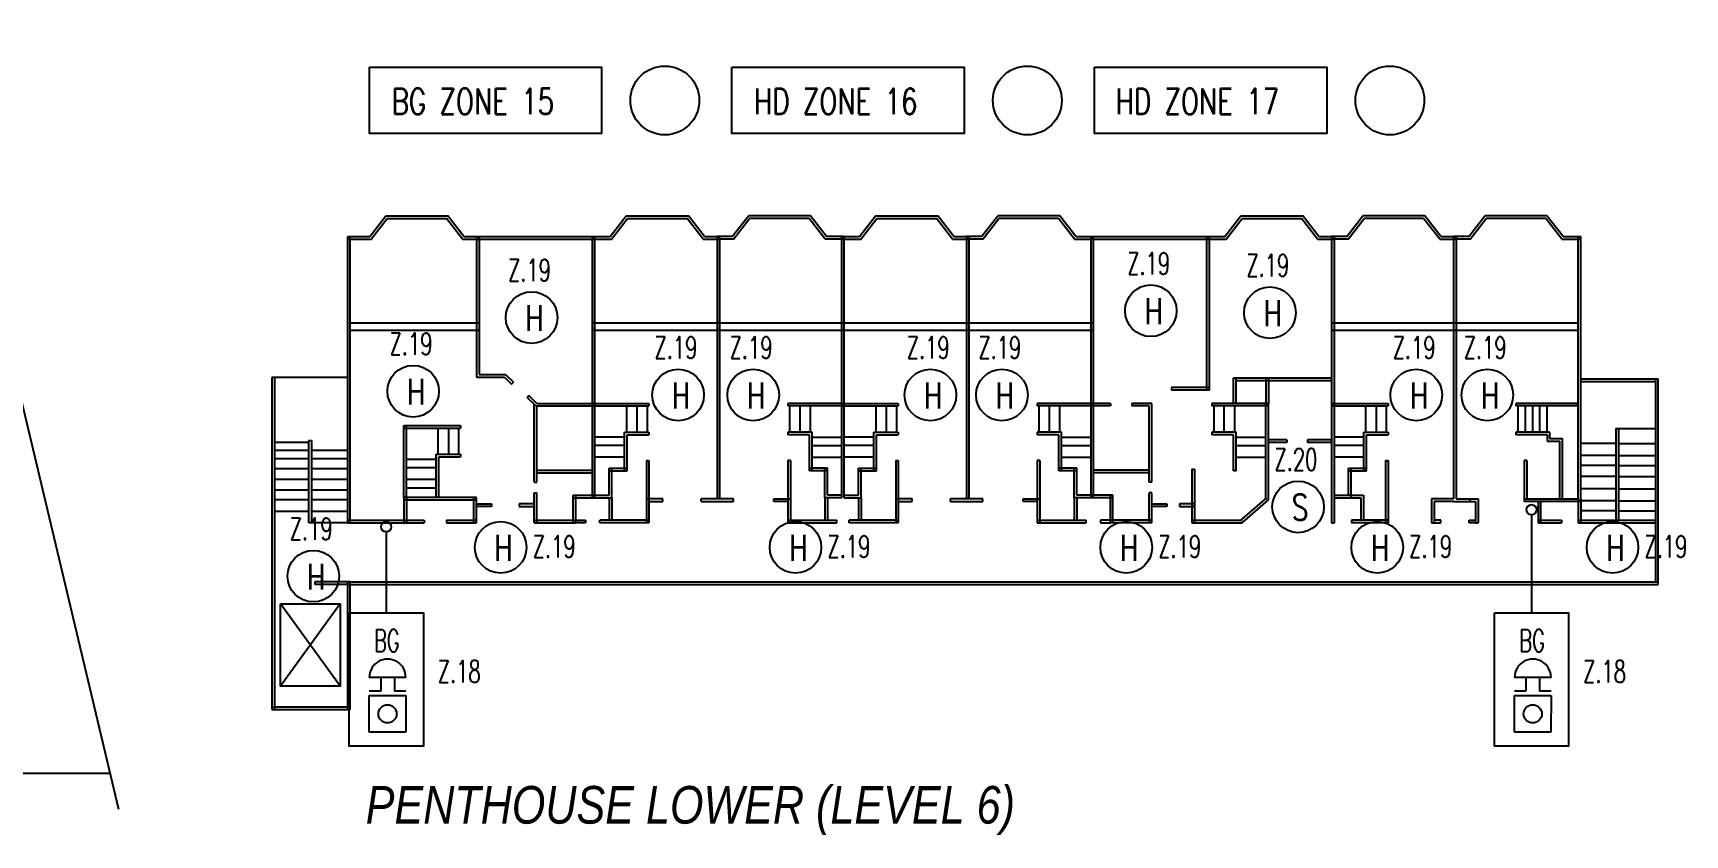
# Model space of a CAD drawing. Extents: x -3977 to 6343, y -1567 to 1206.
# Drawn here: x -3669.8 to -3525.8, y -1340.5 to -1270.5 of the extents above; entities that cross this region are included whole.
import ezdxf

# ---------------------------------------------------------------- set-up
doc = ezdxf.new("R2010")
doc.units = 0
doc.layers.get('0').update_dxf_attribs({"linetype": 'CONTINUOUS'})
for name, color, linetype in [('BUILD', 8, 'CONTINUOUS'), ('FF_GRID_LINE', 8, 'CONTINUOUS'), ('MIMIC_SIZE', 7, 'CONTINUOUS'), ('TEXT', 8, 'CONTINUOUS')]:
    doc.layers.add(name, color=color, linetype=linetype)
doc.styles.add('ARIAL_NARROW_ITALIC', font='ARIALNI.TTF')
doc.styles.add('BADAI', font='romans.shx', dxfattribs={"width": 0.65})
doc.styles.add('PLOT02__REVB$0$NARROW', font='SIMPLEX', dxfattribs={"width": 0.75})

msp = doc.modelspace()

# ---------------------------------------------------------------- linework, layer by layer
at = {"color": 1}
for p, q in [((-3637.265, -1326.715, 16734.629), (-3640.446, -1326.712, 16734.629)), ((-3639.452, -1326.713, 16734.629), (-3639.453, -1327.906, 16734.629)), ((-3638.259, -1326.714, 16734.629), (-3638.26, -1327.907, 16734.629)), ((-3537.434, -1326.715, 16734.629), (-3540.616, -1326.712, 16734.629)), ((-3539.621, -1326.713, 16734.629), (-3539.623, -1327.906, 16734.629)), ((-3538.428, -1326.714, 16734.629), (-3538.43, -1327.907, 16734.629)), ((-3640.451, -1331.484, 16734.629), (-3640.448, -1328.302, 16734.629)), ((-3639.453, -1327.906, 16734.629), (-3640.448, -1327.905, 16734.629)), ((-3640.448, -1328.302, 16734.629), (-3637.267, -1328.306, 16734.629)), ((-3637.266, -1327.908, 16734.629), (-3638.26, -1327.907, 16734.629)), ((-3637.267, -1328.306, 16734.629), (-3637.27, -1331.487, 16734.629)), ((-3540.621, -1331.484, 16734.629), (-3540.617, -1328.302, 16734.629)), ((-3539.623, -1327.906, 16734.629), (-3540.617, -1327.905, 16734.629)), ((-3540.617, -1328.302, 16734.629), (-3537.436, -1328.306, 16734.629)), ((-3537.435, -1327.908, 16734.629), (-3538.43, -1327.907, 16734.629)), ((-3537.436, -1328.306, 16734.629), (-3537.439, -1331.487, 16734.629))]:
    msp.add_line(p, q, dxfattribs=at)
at = {"color": 7, "linetype": 'BYBLOCK'}
for points in [[(-3640.439, -1273.512), (-3620.19, -1273.512), (-3620.19, -1279.298), (-3640.439, -1279.298)], [(-3608.838, -1273.512), (-3588.589, -1273.512), (-3588.589, -1279.298), (-3608.838, -1279.298)], [(-3577.237, -1273.512), (-3556.987, -1273.512), (-3556.987, -1279.298), (-3577.237, -1279.298)]]:
    msp.add_lwpolyline(points, close=True, dxfattribs=at)
at = {"color": 1}
for points in [[(-3642.206, -1321.083), (-3635.732, -1321.083), (-3635.732, -1332.724), (-3642.206, -1332.724)], [(-3542.375, -1321.083), (-3535.902, -1321.083), (-3535.902, -1332.724), (-3542.375, -1332.724)]]:
    msp.add_lwpolyline(points, close=True, dxfattribs=at)
at = {"color": 1, "linetype": 'BYBLOCK'}
for centre, radius in [((-3614.684, -1276.405), 3), ((-3583.083, -1276.405), 3), ((-3551.482, -1276.405), 3), ((-3572.322, -1294.745), 2.25), ((-3561.939, -1294.911), 2.25), ((-3626.296, -1295.337), 2.25), ((-3636.62, -1301.761), 2.25), ((-3613.527, -1302.088), 2.25), ((-3606.981, -1302.088), 2.25), ((-3591.535, -1302.088), 2.25), ((-3585.3, -1302.088), 2.25), ((-3549.184, -1302.088), 2.25), ((-3542.99, -1302.088), 2.25), ((-3559.482, -1311.845), 2.25), ((-3539.138, -1312.089), 0.441), ((-3638.969, -1313.59), 0.441), ((-3628.991, -1315.373), 2.25), ((-3603.293, -1315.373), 2.25), ((-3574.465, -1315.373), 2.25), ((-3552.588, -1315.373), 2.25), ((-3532.077, -1315.373), 2.25), ((-3645.321, -1317.887), 2.25)]:
    msp.add_circle(centre, radius, dxfattribs=at)
at = {"color": 1}
for centre in [(-3638.859, -1329.895, 16734.629), (-3539.028, -1329.895, 16734.629)]:
    msp.add_circle(centre, 0.795, dxfattribs=at)
for centre in [(-3638.856, -1326.713, 16734.629), (-3539.025, -1326.713, 16734.629)]:
    msp.add_arc(centre, 1.591, 359.93967, 179.93967, dxfattribs=at)
at = {"layer": 'FF_GRID_LINE', "color": 1}
for p, q in [((-3637.27, -1331.487, 16734.629), (-3640.451, -1331.484, 16734.629)), ((-3537.439, -1331.487, 16734.629), (-3540.621, -1331.484, 16734.629))]:
    msp.add_line(p, q, dxfattribs=at)
at = {"layer": 'MIMIC_SIZE', "color": 0, "linetype": 'BYBLOCK'}
for p, q in [((-3662.264, -1338.235), (-3691.338, -1216.218)), ((-3640.404, -1288.274), (-3639.006, -1286.461)), ((-3640.293, -1288.501), (-3638.895, -1286.688)), ((-3639.006, -1286.461), (-3633.598, -1286.461)), ((-3638.895, -1286.688), (-3633.71, -1286.688)), ((-3632.312, -1288.501), (-3633.71, -1286.688)), ((-3632.2, -1288.274), (-3633.598, -1286.461)), ((-3619.44, -1288.274), (-3618.042, -1286.461)), ((-3619.329, -1288.501), (-3617.931, -1286.688)), ((-3618.042, -1286.461), (-3612.634, -1286.461)), ((-3617.931, -1286.688), (-3612.746, -1286.688)), ((-3611.348, -1288.501), (-3612.746, -1286.688)), ((-3611.236, -1288.274), (-3612.634, -1286.461)), ((-3608.801, -1288.274), (-3607.403, -1286.461)), ((-3608.689, -1288.501), (-3607.291, -1286.688)), ((-3601.994, -1286.461), (-3607.403, -1286.461)), ((-3602.106, -1286.688), (-3607.291, -1286.688)), ((-3600.708, -1288.501), (-3602.106, -1286.688)), ((-3600.596, -1288.274), (-3601.994, -1286.461)), ((-3597.707, -1288.274), (-3596.308, -1286.461)), ((-3597.595, -1288.501), (-3596.197, -1286.688)), ((-3596.308, -1286.461), (-3590.9, -1286.461)), ((-3596.197, -1286.688), (-3591.012, -1286.688)), ((-3589.614, -1288.501), (-3591.012, -1286.688)), ((-3589.502, -1288.274), (-3590.9, -1286.461)), ((-3587.067, -1288.274), (-3585.669, -1286.461)), ((-3586.955, -1288.501), (-3585.557, -1286.688)), ((-3580.26, -1286.461), (-3585.669, -1286.461)), ((-3580.372, -1286.688), (-3585.557, -1286.688)), ((-3578.974, -1288.501), (-3580.372, -1286.688)), ((-3578.862, -1288.274), (-3580.26, -1286.461)), ((-3565.876, -1288.274), (-3564.477, -1286.461)), ((-3565.764, -1288.501), (-3564.366, -1286.688)), ((-3564.477, -1286.461), (-3559.069, -1286.461)), ((-3564.366, -1286.688), (-3559.181, -1286.688)), ((-3557.783, -1288.501), (-3559.181, -1286.688)), ((-3557.671, -1288.274), (-3559.069, -1286.461)), ((-3555.236, -1288.274), (-3553.838, -1286.461)), ((-3555.124, -1288.501), (-3553.726, -1286.688)), ((-3548.429, -1286.461), (-3553.838, -1286.461)), ((-3548.541, -1286.688), (-3553.726, -1286.688)), ((-3547.143, -1288.501), (-3548.541, -1286.688)), ((-3547.031, -1288.274), (-3548.429, -1286.461)), ((-3544.596, -1288.274), (-3543.198, -1286.461)), ((-3544.485, -1288.501), (-3543.086, -1286.688)), ((-3537.79, -1286.461), (-3543.198, -1286.461)), ((-3537.902, -1286.688), (-3543.086, -1286.688)), ((-3536.504, -1288.501), (-3537.902, -1286.688)), ((-3536.392, -1288.274), (-3537.79, -1286.461)), ((-3642.326, -1313.236), (-3642.326, -1288.274)), ((-3642.326, -1288.274), (-3640.404, -1288.274)), ((-3642.326, -1288.501), (-3640.293, -1288.501)), ((-3642.099, -1313.236), (-3642.099, -1288.274)), ((-3632.312, -1288.501), (-3630.869, -1288.501)), ((-3632.2, -1288.274), (-3630.869, -1288.274)), ((-3631.096, -1288.274), (-3631.096, -1300.527)), ((-3630.869, -1288.274), (-3630.869, -1300.3)), ((-3630.869, -1288.274), (-3619.44, -1288.274)), ((-3630.869, -1288.501), (-3619.329, -1288.501)), ((-3620.999, -1311.044), (-3620.999, -1288.274)), ((-3620.772, -1311.044), (-3620.772, -1288.274)), ((-3611.348, -1288.501), (-3609.905, -1288.501)), ((-3611.236, -1288.274), (-3609.905, -1288.274)), ((-3610.132, -1288.274), (-3610.132, -1311.148)), ((-3608.801, -1288.274), (-3610.132, -1288.274)), ((-3608.689, -1288.501), (-3610.132, -1288.501)), ((-3609.905, -1288.274), (-3609.905, -1311.148)), ((-3599.038, -1288.501), (-3600.708, -1288.501)), ((-3599.038, -1288.274), (-3600.596, -1288.274)), ((-3599.265, -1311.044), (-3599.265, -1288.274)), ((-3599.265, -1288.274), (-3597.707, -1288.274)), ((-3599.265, -1311.044), (-3599.265, -1288.274)), ((-3599.265, -1288.501), (-3597.595, -1288.501)), ((-3599.038, -1311.044), (-3599.038, -1288.274)), ((-3599.038, -1311.044), (-3599.038, -1288.274)), ((-3589.614, -1288.501), (-3588.171, -1288.501)), ((-3589.502, -1288.274), (-3588.171, -1288.274)), ((-3588.398, -1288.274), (-3588.398, -1311.148)), ((-3587.067, -1288.274), (-3588.398, -1288.274)), ((-3586.955, -1288.501), (-3588.398, -1288.501)), ((-3588.171, -1288.274), (-3588.171, -1311.148)), ((-3578.974, -1288.501), (-3577.304, -1288.501)), ((-3578.862, -1288.274), (-3577.304, -1288.274)), ((-3577.531, -1311.044), (-3577.531, -1288.274)), ((-3577.304, -1311.044), (-3577.304, -1288.274)), ((-3577.304, -1288.274), (-3565.876, -1288.274)), ((-3577.304, -1288.501), (-3565.764, -1288.501)), ((-3567.434, -1301.677), (-3567.434, -1288.274)), ((-3567.207, -1301.677), (-3567.207, -1288.274)), ((-3557.783, -1288.501), (-3556.34, -1288.501)), ((-3557.671, -1288.274), (-3556.34, -1288.274)), ((-3556.567, -1288.274), (-3556.567, -1313.236)), ((-3555.236, -1288.274), (-3556.567, -1288.274)), ((-3555.124, -1288.501), (-3556.567, -1288.501)), ((-3556.34, -1288.274), (-3556.34, -1313.236)), ((-3547.143, -1288.501), (-3545.7, -1288.501)), ((-3547.031, -1288.274), (-3545.7, -1288.274)), ((-3545.928, -1288.274), (-3545.928, -1311.148)), ((-3544.596, -1288.274), (-3545.928, -1288.274)), ((-3544.485, -1288.501), (-3545.928, -1288.501)), ((-3545.7, -1288.274), (-3545.7, -1311.148)), ((-3536.504, -1288.501), (-3534.833, -1288.501)), ((-3536.392, -1288.274), (-3534.833, -1288.274)), ((-3535.061, -1311.148), (-3535.061, -1288.274)), ((-3534.833, -1311.375), (-3534.833, -1288.274)), ((-3642.099, -1295.805), (-3630.869, -1295.805)), ((-3620.999, -1295.805), (-3577.304, -1295.805)), ((-3556.567, -1295.805), (-3535.061, -1295.805)), ((-3642.099, -1296.442), (-3630.869, -1296.442)), ((-3620.999, -1296.442), (-3577.304, -1296.442)), ((-3556.567, -1296.442), (-3535.061, -1296.442)), ((-3642.326, -1300.552), (-3648.944, -1300.552)), ((-3648.944, -1300.552), (-3648.944, -1329.504)), ((-3648.717, -1300.552), (-3648.717, -1329.504)), ((-3631.096, -1300.527), (-3628.671, -1300.527)), ((-3630.869, -1300.3), (-3628.578, -1300.3)), ((-3628.671, -1300.527), (-3628.037, -1301.147)), ((-3628.578, -1300.3), (-3627.878, -1300.985)), ((-3628.037, -1301.147), (-3627.878, -1300.985)), ((-3567.207, -1301.449), (-3570.524, -1301.449)), ((-3570.524, -1301.449), (-3570.524, -1301.677)), ((-3567.207, -1301.677), (-3570.524, -1301.677)), ((-3565.103, -1302.82), (-3565.103, -1300.597)), ((-3565.103, -1300.597), (-3556.567, -1300.597)), ((-3564.876, -1302.82), (-3564.876, -1300.597)), ((-3564.876, -1300.824), (-3556.567, -1300.824)), ((-3562.299, -1300.597), (-3562.299, -1302.82)), ((-3562.072, -1300.597), (-3562.072, -1302.82)), ((-3534.833, -1300.679), (-3528.087, -1300.679)), ((-3534.833, -1300.907), (-3528.314, -1300.907)), ((-3528.314, -1318.391), (-3528.314, -1300.679)), ((-3528.087, -1318.618), (-3528.087, -1300.679)), ((-3626.695, -1302.298), (-3626.536, -1302.135)), ((-3625.929, -1303.047), (-3626.695, -1302.298)), ((-3625.836, -1302.82), (-3626.536, -1302.135)), ((-3626.064, -1309.701), (-3626.064, -1302.916)), ((-3625.929, -1303.047), (-3620.999, -1303.047)), ((-3625.836, -1302.82), (-3620.999, -1302.82)), ((-3625.836, -1309.701), (-3625.836, -1303.047)), ((-3620.999, -1302.82), (-3616.068, -1302.82)), ((-3620.999, -1303.047), (-3616.068, -1303.047)), ((-3620.772, -1309.09), (-3620.772, -1302.82)), ((-3618.033, -1303.047), (-3618.033, -1305.321)), ((-3617.114, -1303.047), (-3617.114, -1305.321)), ((-3616.233, -1303.047), (-3616.233, -1305.321)), ((-3616.068, -1302.82), (-3616.068, -1303.047)), ((-3599.038, -1302.82), (-3603.969, -1302.82)), ((-3603.969, -1302.82), (-3603.969, -1303.047)), ((-3599.038, -1303.047), (-3603.969, -1303.047)), ((-3603.803, -1303.047), (-3603.803, -1305.321)), ((-3602.923, -1303.047), (-3602.923, -1305.321)), ((-3602.004, -1303.047), (-3602.004, -1305.321)), ((-3599.265, -1302.82), (-3594.334, -1302.82)), ((-3599.265, -1309.09), (-3599.265, -1302.82)), ((-3599.265, -1303.047), (-3594.334, -1303.047)), ((-3599.038, -1309.09), (-3599.038, -1302.82)), ((-3596.299, -1303.047), (-3596.299, -1305.321)), ((-3595.38, -1303.047), (-3595.38, -1305.321)), ((-3594.499, -1303.047), (-3594.499, -1305.321)), ((-3594.334, -1302.82), (-3594.334, -1303.047)), ((-3577.304, -1302.82), (-3582.235, -1302.82)), ((-3582.235, -1302.82), (-3582.235, -1303.047)), ((-3577.304, -1303.047), (-3582.235, -1303.047)), ((-3582.07, -1303.047), (-3582.07, -1305.321)), ((-3581.189, -1303.047), (-3581.189, -1305.321)), ((-3580.27, -1303.047), (-3580.27, -1305.321)), ((-3577.531, -1309.09), (-3577.531, -1302.82)), ((-3575.841, -1302.82), (-3577.304, -1302.82)), ((-3575.841, -1303.047), (-3577.304, -1303.047)), ((-3575.841, -1302.82), (-3575.841, -1303.047)), ((-3572.239, -1302.82), (-3573.987, -1302.82)), ((-3573.987, -1302.82), (-3573.987, -1303.047)), ((-3572.466, -1303.047), (-3573.987, -1303.047)), ((-3572.466, -1309.701), (-3572.466, -1303.047)), ((-3572.239, -1309.701), (-3572.239, -1302.82)), ((-3562.072, -1302.82), (-3567.002, -1302.82)), ((-3567.002, -1302.82), (-3567.002, -1303.047)), ((-3562.072, -1303.047), (-3567.002, -1303.047)), ((-3566.837, -1303.047), (-3566.837, -1305.321)), ((-3565.956, -1303.047), (-3565.956, -1305.321)), ((-3565.038, -1303.047), (-3565.038, -1305.321)), ((-3562.299, -1309.09), (-3562.299, -1302.82)), ((-3562.072, -1309.09), (-3562.072, -1302.82)), ((-3556.567, -1302.82), (-3551.636, -1302.82)), ((-3556.567, -1303.047), (-3551.636, -1303.047)), ((-3553.601, -1303.047), (-3553.601, -1305.321)), ((-3552.682, -1303.047), (-3552.682, -1305.321)), ((-3551.801, -1303.047), (-3551.801, -1305.321)), ((-3551.636, -1302.82), (-3551.636, -1303.047)), ((-3535.061, -1302.82), (-3540.491, -1302.82)), ((-3540.491, -1302.82), (-3540.491, -1303.047)), ((-3535.061, -1303.047), (-3540.491, -1303.047)), ((-3540.326, -1303.047), (-3540.326, -1305.321)), ((-3539.694, -1303.047), (-3539.694, -1305.321)), ((-3539.065, -1303.047), (-3539.065, -1305.321)), ((-3538.435, -1303.047), (-3538.435, -1305.321)), ((-3537.805, -1303.047), (-3537.805, -1305.321)), ((-3535.061, -1309.09), (-3535.061, -1302.82)), ((-3637.428, -1311.02), (-3637.428, -1304.75)), ((-3637.428, -1304.75), (-3632.497, -1304.75)), ((-3637.428, -1304.978), (-3632.497, -1304.978)), ((-3637.2, -1311.02), (-3637.2, -1304.75)), ((-3634.461, -1304.978), (-3634.461, -1307.252)), ((-3633.543, -1304.978), (-3633.543, -1307.252)), ((-3632.662, -1304.978), (-3632.662, -1307.252)), ((-3632.497, -1304.75), (-3632.497, -1304.978)), ((-3618.194, -1305.77), (-3620.772, -1305.77)), ((-3618.194, -1305.321), (-3616.068, -1305.321)), ((-3618.194, -1308.707), (-3618.194, -1305.321)), ((-3617.967, -1305.549), (-3616.068, -1305.549)), ((-3617.967, -1308.707), (-3617.967, -1305.549)), ((-3616.068, -1305.321), (-3616.068, -1305.549)), ((-3601.842, -1305.321), (-3603.969, -1305.321)), ((-3603.969, -1305.321), (-3603.969, -1305.549)), ((-3602.07, -1305.549), (-3603.969, -1305.549)), ((-3602.07, -1308.707), (-3602.07, -1305.549)), ((-3601.842, -1308.707), (-3601.842, -1305.321)), ((-3601.842, -1305.77), (-3599.265, -1305.77)), ((-3596.461, -1305.77), (-3599.038, -1305.77)), ((-3596.461, -1305.321), (-3594.334, -1305.321)), ((-3596.461, -1308.707), (-3596.461, -1305.321)), ((-3596.233, -1305.549), (-3594.334, -1305.549)), ((-3596.233, -1308.707), (-3596.233, -1305.549)), ((-3594.334, -1305.321), (-3594.334, -1305.549)), ((-3580.108, -1305.321), (-3582.235, -1305.321)), ((-3582.235, -1305.321), (-3582.235, -1305.549)), ((-3580.336, -1305.549), (-3582.235, -1305.549)), ((-3580.336, -1308.707), (-3580.336, -1305.549)), ((-3580.108, -1308.707), (-3580.108, -1305.321)), ((-3580.108, -1305.77), (-3577.531, -1305.77)), ((-3564.876, -1305.321), (-3567.002, -1305.321)), ((-3567.002, -1305.321), (-3567.002, -1305.549)), ((-3565.103, -1305.549), (-3567.002, -1305.549)), ((-3565.103, -1308.707), (-3565.103, -1305.549)), ((-3564.876, -1308.707), (-3564.876, -1305.321)), ((-3564.876, -1305.77), (-3562.299, -1305.77)), ((-3560.477, -1306.012), (-3562.072, -1306.012)), ((-3560.477, -1306.012), (-3560.477, -1306.239)), ((-3556.567, -1306.012), (-3558.674, -1306.012)), ((-3558.674, -1306.012), (-3558.674, -1306.239)), ((-3553.763, -1305.77), (-3556.34, -1305.77)), ((-3553.763, -1305.321), (-3551.636, -1305.321)), ((-3553.763, -1308.707), (-3553.763, -1305.321)), ((-3553.535, -1305.549), (-3551.636, -1305.549)), ((-3553.535, -1308.707), (-3553.535, -1305.549)), ((-3551.636, -1305.321), (-3551.636, -1305.549)), ((-3537.556, -1305.321), (-3540.491, -1305.321)), ((-3540.491, -1305.321), (-3540.491, -1305.549)), ((-3537.784, -1305.549), (-3540.491, -1305.549)), ((-3537.784, -1305.549), (-3537.784, -1306.103)), ((-3537.556, -1305.321), (-3537.556, -1305.875)), ((-3537.556, -1305.875), (-3536.437, -1305.875)), ((-3536.437, -1311.148), (-3536.437, -1305.875)), ((-3531.774, -1304.999), (-3531.774, -1313.008)), ((-3531.774, -1304.999), (-3528.314, -1304.999)), ((-3531.546, -1304.999), (-3531.546, -1313.008)), ((-3648.717, -1306.204), (-3645.723, -1306.204)), ((-3648.717, -1306.905), (-3645.723, -1306.905)), ((-3645.723, -1313.236), (-3645.723, -1306.053)), ((-3645.723, -1306.053), (-3645.495, -1306.053)), ((-3645.495, -1306.053), (-3645.495, -1313.236)), ((-3645.495, -1306.905), (-3642.326, -1306.905)), ((-3634.623, -1307.252), (-3632.497, -1307.252)), ((-3634.623, -1311.02), (-3634.623, -1307.252)), ((-3632.497, -1307.252), (-3632.497, -1307.479)), ((-3618.194, -1306.499), (-3620.772, -1306.499)), ((-3601.842, -1306.499), (-3599.265, -1306.499)), ((-3596.461, -1306.499), (-3599.038, -1306.499)), ((-3580.108, -1306.499), (-3577.531, -1306.499)), ((-3564.876, -1306.499), (-3562.299, -1306.499)), ((-3560.477, -1306.239), (-3562.072, -1306.239)), ((-3556.567, -1306.239), (-3558.674, -1306.239)), ((-3553.763, -1306.499), (-3556.34, -1306.499)), ((-3537.784, -1306.103), (-3536.665, -1306.103)), ((-3536.665, -1311.148), (-3536.665, -1306.103)), ((-3531.774, -1306.325), (-3534.833, -1306.325)), ((-3531.774, -1307.364), (-3534.833, -1307.364)), ((-3531.546, -1306.325), (-3528.314, -1306.325)), ((-3531.546, -1307.364), (-3528.314, -1307.364)), ((-3648.717, -1307.637), (-3645.723, -1307.637)), ((-3648.717, -1308.497), (-3645.723, -1308.497)), ((-3645.495, -1307.637), (-3642.326, -1307.637)), ((-3645.495, -1308.497), (-3642.326, -1308.497)), ((-3634.623, -1307.701), (-3637.2, -1307.701)), ((-3634.623, -1308.43), (-3637.2, -1308.43)), ((-3634.396, -1307.479), (-3632.497, -1307.479)), ((-3634.396, -1311.02), (-3634.396, -1307.479)), ((-3625.836, -1308.642), (-3620.999, -1308.642)), ((-3625.836, -1308.869), (-3620.999, -1308.869)), ((-3618.194, -1307.514), (-3620.772, -1307.514)), ((-3619.525, -1310.817), (-3619.525, -1308.48)), ((-3619.525, -1308.48), (-3617.967, -1308.48)), ((-3619.525, -1308.707), (-3617.967, -1308.707)), ((-3619.297, -1311.044), (-3619.297, -1308.48)), ((-3616.295, -1307.808), (-3616.295, -1313.236)), ((-3616.295, -1307.808), (-3616.068, -1307.808)), ((-3616.068, -1307.808), (-3616.068, -1313.236)), ((-3603.969, -1307.808), (-3603.969, -1313.236)), ((-3603.741, -1307.808), (-3603.969, -1307.808)), ((-3603.741, -1307.808), (-3603.741, -1313.236)), ((-3600.512, -1308.48), (-3602.07, -1308.48)), ((-3600.512, -1308.707), (-3602.07, -1308.707)), ((-3601.842, -1307.514), (-3599.265, -1307.514)), ((-3600.739, -1311.044), (-3600.739, -1308.48)), ((-3600.512, -1310.817), (-3600.512, -1308.48)), ((-3596.461, -1307.514), (-3599.038, -1307.514)), ((-3597.791, -1310.817), (-3597.791, -1308.48)), ((-3597.791, -1308.48), (-3596.233, -1308.48)), ((-3597.791, -1308.707), (-3596.233, -1308.707)), ((-3597.563, -1311.044), (-3597.563, -1308.48)), ((-3594.562, -1307.808), (-3594.562, -1313.236)), ((-3594.562, -1307.808), (-3594.334, -1307.808)), ((-3594.334, -1307.808), (-3594.334, -1313.236)), ((-3582.235, -1307.808), (-3582.235, -1313.236)), ((-3582.007, -1307.808), (-3582.235, -1307.808)), ((-3582.007, -1307.808), (-3582.007, -1313.236)), ((-3578.778, -1308.48), (-3580.336, -1308.48)), ((-3578.778, -1308.707), (-3580.336, -1308.707)), ((-3580.108, -1307.514), (-3577.531, -1307.514)), ((-3579.005, -1311.044), (-3579.005, -1308.48)), ((-3578.778, -1310.817), (-3578.778, -1308.48)), ((-3572.466, -1308.642), (-3577.304, -1308.642)), ((-3572.466, -1308.869), (-3577.304, -1308.869)), ((-3568.733, -1308.557), (-3568.733, -1313.236)), ((-3568.733, -1308.557), (-3568.505, -1308.557)), ((-3568.505, -1308.557), (-3568.505, -1313.236)), ((-3564.876, -1308.707), (-3565.103, -1308.707)), ((-3564.876, -1307.514), (-3562.299, -1307.514)), ((-3553.763, -1307.514), (-3556.34, -1307.514)), ((-3555.093, -1310.817), (-3555.093, -1308.48)), ((-3555.093, -1308.48), (-3553.535, -1308.48)), ((-3555.093, -1308.707), (-3553.535, -1308.707)), ((-3554.865, -1311.044), (-3554.865, -1308.48)), ((-3551.864, -1307.808), (-3551.864, -1313.236)), ((-3551.864, -1307.808), (-3551.636, -1307.808)), ((-3551.636, -1307.808), (-3551.636, -1313.236)), ((-3539.764, -1307.808), (-3539.764, -1311.148)), ((-3539.537, -1307.808), (-3539.764, -1307.808)), ((-3539.537, -1307.808), (-3539.537, -1311.148)), ((-3531.774, -1308.246), (-3534.833, -1308.246)), ((-3531.546, -1308.246), (-3528.314, -1308.246)), ((-3648.717, -1309.435), (-3645.723, -1309.435)), ((-3645.495, -1309.435), (-3642.326, -1309.435)), ((-3634.623, -1309.445), (-3637.2, -1309.445)), ((-3634.623, -1310.213), (-3637.2, -1310.213)), ((-3626.064, -1309.701), (-3625.836, -1309.701)), ((-3572.239, -1309.701), (-3572.466, -1309.701)), ((-3562.299, -1311.225), (-3562.299, -1309.09)), ((-3562.072, -1311.225), (-3562.072, -1309.09)), ((-3531.774, -1309.184), (-3534.833, -1309.184)), ((-3531.774, -1310.266), (-3534.833, -1310.266)), ((-3531.546, -1309.184), (-3528.314, -1309.184)), ((-3531.546, -1310.266), (-3528.314, -1310.266)), ((-3648.717, -1310.354), (-3645.723, -1310.354)), ((-3648.717, -1311.213), (-3645.723, -1311.213)), ((-3645.495, -1310.354), (-3642.326, -1310.354)), ((-3645.495, -1311.213), (-3642.326, -1311.213)), ((-3631.113, -1311.02), (-3637.428, -1311.02)), ((-3637.428, -1311.02), (-3637.428, -1313.236)), ((-3631.113, -1311.247), (-3637.428, -1311.247)), ((-3637.2, -1311.02), (-3637.2, -1313.236)), ((-3631.34, -1313.236), (-3631.34, -1311.02)), ((-3631.113, -1313.236), (-3631.113, -1311.02)), ((-3631.113, -1311.591), (-3629.798, -1311.591)), ((-3629.798, -1311.591), (-3629.798, -1311.818)), ((-3626.064, -1311.591), (-3627.379, -1311.591)), ((-3627.379, -1311.591), (-3627.379, -1311.818)), ((-3626.064, -1313.236), (-3626.064, -1310.607)), ((-3626.064, -1310.607), (-3625.836, -1310.607)), ((-3625.836, -1313.236), (-3625.836, -1310.607)), ((-3622.681, -1313.236), (-3622.681, -1310.817)), ((-3622.681, -1310.817), (-3620.772, -1310.817)), ((-3622.681, -1311.044), (-3620.772, -1311.044)), ((-3622.453, -1313.236), (-3622.453, -1310.817)), ((-3620.772, -1310.817), (-3619.525, -1310.817)), ((-3620.772, -1311.044), (-3619.297, -1311.044)), ((-3619.525, -1311.044), (-3619.525, -1313.008)), ((-3619.297, -1311.044), (-3619.297, -1313.008)), ((-3614.868, -1311.148), (-3616.295, -1311.148)), ((-3616.068, -1311.375), (-3614.868, -1311.375)), ((-3614.868, -1311.375), (-3614.868, -1311.148)), ((-3608.701, -1311.148), (-3611.505, -1311.148)), ((-3611.505, -1311.375), (-3611.505, -1311.148)), ((-3611.505, -1311.375), (-3608.701, -1311.375)), ((-3608.701, -1311.375), (-3608.701, -1311.148)), ((-3605.169, -1311.375), (-3605.169, -1311.148)), ((-3605.169, -1311.148), (-3603.741, -1311.148)), ((-3603.969, -1311.375), (-3605.169, -1311.375)), ((-3599.265, -1311.044), (-3600.739, -1311.044)), ((-3600.739, -1311.044), (-3600.739, -1313.008)), ((-3599.265, -1310.817), (-3600.512, -1310.817)), ((-3600.512, -1311.044), (-3600.512, -1313.008)), ((-3599.038, -1310.817), (-3597.791, -1310.817)), ((-3599.038, -1311.044), (-3597.563, -1311.044)), ((-3597.791, -1311.044), (-3597.791, -1313.008)), ((-3597.563, -1311.044), (-3597.563, -1313.008)), ((-3593.134, -1311.148), (-3594.562, -1311.148)), ((-3594.334, -1311.375), (-3593.134, -1311.375)), ((-3593.134, -1311.375), (-3593.134, -1311.148)), ((-3586.967, -1311.148), (-3589.771, -1311.148)), ((-3589.771, -1311.375), (-3589.771, -1311.148)), ((-3589.771, -1311.375), (-3586.967, -1311.375)), ((-3586.967, -1311.375), (-3586.967, -1311.148)), ((-3583.435, -1311.375), (-3583.435, -1311.148)), ((-3583.435, -1311.148), (-3582.007, -1311.148)), ((-3582.235, -1311.375), (-3583.435, -1311.375)), ((-3577.531, -1311.044), (-3579.005, -1311.044)), ((-3579.005, -1311.044), (-3579.005, -1313.008)), ((-3577.531, -1310.817), (-3578.778, -1310.817)), ((-3578.778, -1311.044), (-3578.778, -1313.008)), ((-3575.622, -1310.817), (-3577.531, -1310.817)), ((-3575.622, -1311.044), (-3577.531, -1311.044)), ((-3575.849, -1313.236), (-3575.849, -1310.817)), ((-3575.622, -1313.236), (-3575.622, -1310.817)), ((-3572.466, -1313.236), (-3572.466, -1310.607)), ((-3572.239, -1310.607), (-3572.466, -1310.607)), ((-3572.239, -1313.236), (-3572.239, -1310.607)), ((-3572.239, -1311.591), (-3570.924, -1311.591)), ((-3570.924, -1311.591), (-3570.924, -1311.818)), ((-3568.513, -1311.591), (-3569.828, -1311.591)), ((-3569.828, -1311.591), (-3569.828, -1311.818)), ((-3564.521, -1313.065), (-3562.221, -1311.054)), ((-3564.371, -1313.236), (-3562.072, -1311.225)), ((-3556.34, -1310.817), (-3553.776, -1310.817)), ((-3556.34, -1311.044), (-3554.004, -1311.044)), ((-3554.004, -1311.044), (-3554.004, -1313.008)), ((-3553.776, -1310.817), (-3553.776, -1313.008)), ((-3545.928, -1311.148), (-3547.845, -1311.148)), ((-3547.845, -1311.148), (-3547.845, -1313.236)), ((-3545.928, -1311.375), (-3547.617, -1311.375)), ((-3547.617, -1311.375), (-3547.617, -1313.236)), ((-3545.928, -1311.375), (-3544.011, -1311.375)), ((-3545.7, -1311.148), (-3543.783, -1311.148)), ((-3544.497, -1311.375), (-3544.497, -1311.148)), ((-3544.011, -1311.375), (-3544.011, -1313.236)), ((-3543.783, -1311.148), (-3543.783, -1313.236)), ((-3539.764, -1311.148), (-3535.061, -1311.148)), ((-3534.833, -1311.375), (-3539.764, -1311.375)), ((-3538.568, -1311.375), (-3538.568, -1313.236)), ((-3538.341, -1311.375), (-3538.341, -1313.236)), ((-3535.061, -1311.148), (-3535.061, -1313.236)), ((-3534.833, -1311.148), (-3534.833, -1313.236)), ((-3531.774, -1311.305), (-3534.833, -1311.305)), ((-3531.546, -1311.305), (-3528.314, -1311.305)), ((-3648.717, -1312.221), (-3645.723, -1312.221)), ((-3645.495, -1312.221), (-3642.326, -1312.221)), ((-3642.326, -1313.008), (-3635.658, -1313.008)), ((-3635.658, -1313.008), (-3635.658, -1313.236)), ((-3633.72, -1313.008), (-3631.113, -1313.008)), ((-3633.72, -1313.008), (-3633.72, -1313.236)), ((-3629.798, -1311.818), (-3631.113, -1311.818)), ((-3627.379, -1311.818), (-3626.064, -1311.818)), ((-3626.064, -1313.008), (-3621.602, -1313.008)), ((-3621.602, -1313.008), (-3621.602, -1313.236)), ((-3616.068, -1313.008), (-3620.336, -1313.008)), ((-3620.336, -1313.236), (-3620.336, -1313.008)), ((-3603.969, -1313.008), (-3599.701, -1313.008)), ((-3599.701, -1313.236), (-3599.701, -1313.008)), ((-3594.334, -1313.008), (-3598.602, -1313.008)), ((-3598.602, -1313.236), (-3598.602, -1313.008)), ((-3582.235, -1313.008), (-3577.967, -1313.008)), ((-3577.967, -1313.236), (-3577.967, -1313.008)), ((-3572.239, -1313.008), (-3576.701, -1313.008)), ((-3576.701, -1313.008), (-3576.701, -1313.236)), ((-3570.924, -1311.818), (-3572.239, -1311.818)), ((-3569.828, -1311.818), (-3568.513, -1311.818)), ((-3568.733, -1313.008), (-3564.371, -1313.008)), ((-3551.636, -1313.008), (-3554.836, -1313.008)), ((-3554.836, -1313.008), (-3554.836, -1313.236)), ((-3547.046, -1313.008), (-3547.617, -1313.008)), ((-3547.046, -1313.236), (-3547.046, -1313.008)), ((-3544.582, -1313.236), (-3544.582, -1313.008)), ((-3544.582, -1313.008), (-3544.011, -1313.008)), ((-3538.568, -1313.008), (-3536.531, -1313.008)), ((-3536.531, -1313.008), (-3536.531, -1313.236)), ((-3535.061, -1313.008), (-3528.314, -1313.008)), ((-3531.774, -1312.177), (-3534.833, -1312.177)), ((-3531.546, -1312.177), (-3528.314, -1312.177)), ((-3642.326, -1313.236), (-3645.723, -1313.236)), ((-3642.326, -1313.236), (-3635.658, -1313.236)), ((-3633.72, -1313.236), (-3631.113, -1313.236)), ((-3626.064, -1313.236), (-3622.453, -1313.236)), ((-3621.602, -1313.236), (-3622.453, -1313.236)), ((-3616.068, -1313.236), (-3620.336, -1313.236)), ((-3603.969, -1313.236), (-3599.701, -1313.236)), ((-3594.334, -1313.236), (-3598.602, -1313.236)), ((-3582.235, -1313.236), (-3577.967, -1313.236)), ((-3576.701, -1313.236), (-3575.849, -1313.236)), ((-3572.239, -1313.236), (-3575.849, -1313.236)), ((-3568.733, -1313.236), (-3564.371, -1313.236)), ((-3556.567, -1313.236), (-3556.34, -1313.236)), ((-3551.636, -1313.236), (-3554.836, -1313.236)), ((-3547.845, -1313.236), (-3547.617, -1313.236)), ((-3547.617, -1313.236), (-3547.046, -1313.236)), ((-3544.011, -1313.236), (-3544.582, -1313.236)), ((-3544.011, -1313.236), (-3543.783, -1313.236)), ((-3538.568, -1313.236), (-3536.531, -1313.236)), ((-3535.061, -1313.236), (-3528.314, -1313.236)), ((-3642.099, -1318.391), (-3645.18, -1318.391)), ((-3645.18, -1318.391), (-3645.18, -1318.618)), ((-3642.099, -1318.618), (-3645.18, -1318.618)), ((-3642.326, -1329.504), (-3642.326, -1318.391)), ((-3642.099, -1329.504), (-3642.099, -1318.391)), ((-3642.099, -1318.391), (-3528.087, -1318.391)), ((-3642.099, -1318.618), (-3528.087, -1318.618)), ((-3642.997, -1320.313), (-3648.175, -1327.472)), ((-3642.997, -1327.472), (-3648.175, -1320.313)), ((-3648.944, -1329.277), (-3642.099, -1329.277)), ((-3648.944, -1329.504), (-3642.099, -1329.504)), ((-3830.055, -1335.062), (-3663.02, -1335.062))]:
    msp.add_line(p, q, dxfattribs=at)
at = {"layer": 'MIMIC_SIZE', "color": 0}
msp.add_line((-3539.764, -1311.148), (-3539.764, -1311.375), dxfattribs=at)
at = {"layer": 'MIMIC_SIZE', "color": 1}
for p, q in [((-3539.138, -1312.53), (-3539.138, -1321.083)), ((-3638.969, -1314.031), (-3638.969, -1321.083))]:
    msp.add_line(p, q, dxfattribs=at)
at = {"layer": 'MIMIC_SIZE', "color": 0, "linetype": 'BYBLOCK'}
msp.add_lwpolyline([(-3648.175, -1320.313), (-3642.997, -1320.313), (-3642.997, -1327.472), (-3648.175, -1327.472)], close=True, dxfattribs=at)

# ---------------------------------------------------------------- texts
at = {"color": 7, "style": 'PLOT02__REVB$0$NARROW', "width": 0.75}
for s, p in [('BG ZONE 15', (-3638.51, -1277.613)), ('HD ZONE 16', (-3606.909, -1277.613)), ('HD ZONE 17', (-3575.388, -1277.613))]:
    msp.add_text(s, height=2.2387, dxfattribs=at).set_placement(p)
at = {"color": 1, "linetype": 'BYBLOCK', "style": 'PLOT02__REVB$0$NARROW', "width": 0.75}
for s, p in [('H', (-3626.855, -1296.507, 7592.521)), ('H', (-3572.881, -1295.915, 7592.521)), ('H', (-3562.498, -1296.081, 7592.521)), ('H', (-3637.178, -1302.93, 7592.521)), ('H', (-3614.086, -1303.257, 7592.521)), ('H', (-3607.539, -1303.257, 7592.521)), ('H', (-3592.094, -1303.257, 7592.521)), ('H', (-3585.859, -1303.257, 7592.521)), ('H', (-3549.742, -1303.257, 7592.521)), ('H', (-3543.549, -1303.257, 7592.521)), ('S', (-3560.04, -1313.014, 7592.521)), ('H', (-3629.549, -1316.542, 7592.521)), ('H', (-3603.852, -1316.542, 7592.521)), ('H', (-3575.024, -1316.542, 7592.521)), ('H', (-3553.146, -1316.542, 7592.521)), ('H', (-3532.636, -1316.542, 7592.521)), ('H', (-3645.879, -1319.057, 7592.521))]:
    msp.add_text(s, height=2.255, dxfattribs=at).set_placement(p)
at = {"layer": 'BUILD', "color": 0, "linetype": 'BYBLOCK', "style": 'ARIAL_NARROW_ITALIC'}
msp.add_text('PENTHOUSE LOWER (LEVEL 6)', height=3.28125, dxfattribs=at).set_placement((-3640.757, -1339.466))
at = {"layer": 'TEXT', "color": 1, "style": 'BADAI', "width": 0.65}
for s, p in [('Z.19', (-3574.384, -1291.578, -2486.804)), ('Z.19', (-3564.001, -1291.743, -2486.804)), ('Z.19', (-3628.358, -1292.169, -2486.804)), ('Z.19', (-3638.682, -1298.593, -2486.804)), ('Z.19', (-3615.589, -1298.92, -2486.804)), ('Z.19', (-3609.043, -1298.92, -2486.804)), ('Z.19', (-3593.597, -1298.92, -2486.804)), ('Z.19', (-3587.362, -1298.92, -2486.804)), ('Z.19', (-3551.246, -1298.92, -2486.804)), ('Z.19', (-3545.052, -1298.92, -2486.804)), ('Z.20', (-3561.544, -1308.677, -2486.804)), ('Z.19', (-3647.383, -1314.72, -2486.804)), ('Z.19', (-3626.206, -1316.262, -2486.804)), ('Z.19', (-3600.508, -1316.262, -2486.804)), ('Z.19', (-3571.68, -1316.262, -2486.804)), ('Z.19', (-3549.803, -1316.262, -2486.804)), ('Z.19', (-3529.292, -1316.262, -2486.804)), ('BG', (-3640.043, -1324.471, 16734.629)), ('BG', (-3540.212, -1324.471, 16734.629)), ('Z.18', (-3634.474, -1327.15, -2486.804)), ('Z.18', (-3534.643, -1327.15, -2486.804))]:
    msp.add_text(s, height=1.9203, dxfattribs=at).set_placement(p)

doc.saveas('drawing.dxf')
